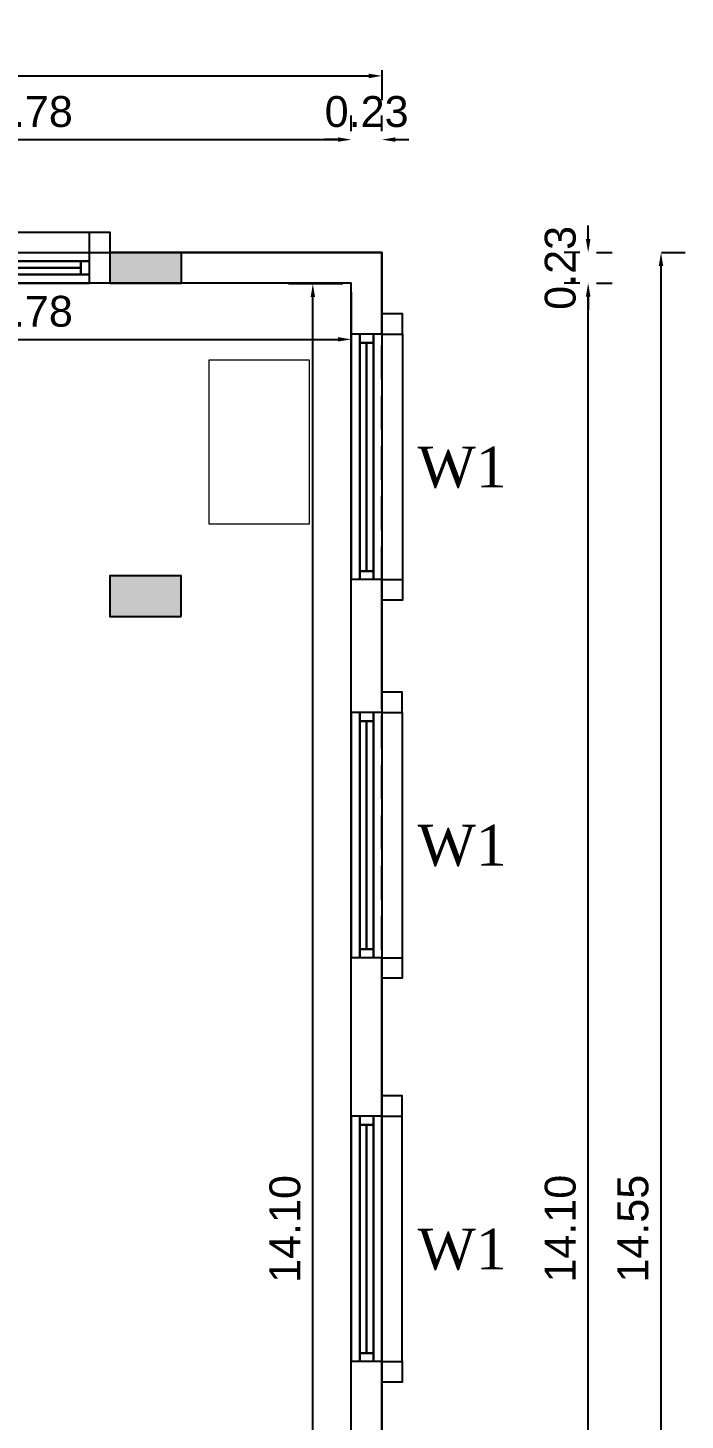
# Model space of a CAD drawing. Header units: metres. Extents: x 3104 to 3209, y 1082 to 1212.
# Drawn here: x 3188.26 to 3193.15, y 1164.55 to 1174.93 of the extents above; entities that cross this region are included whole.
import ezdxf

# ---------------------------------------------------------------- set-up
doc = ezdxf.new("R2010")
doc.units = ezdxf.units.M
doc.linetypes.add('HIDDEN', pattern=[0.375, 0.25, -0.125])
doc.layers.get('Defpoints').update_dxf_attribs({"lineweight": 0})
for name, color, linetype in [('BLK_1_FLR_1_BLT_UP_AREA', 1, 'Continuous'), ('BLK_1_FLR_1_REGULAR_ROOM_1', 2, 'Continuous'), ('sill', 8, 'Continuous')]:
    doc.layers.add(name, color=color, linetype=linetype)
for name, color, linetype, lineweight in [('BLK_1_FLR_1_DRINKING_WATER', 7, 'Continuous', 5), ('elevation', 5, 'Continuous', 30), ('section', 3, 'Continuous', 30)]:
    doc.layers.add(name, color=color, linetype=linetype, lineweight=lineweight)
doc.styles.add('ANAND', font='times.ttf')
doc.styles.get("Standard").update_dxf_attribs({"font": 'arial.ttf'})
doc.dimstyles.new('V1', dxfattribs={"dimtxt": 0.23, "dimasz": 0.1, "dimexe": 0.18, "dimexo": 0.0625, "dimgap": 0.09, "dimtad": 1, "dimzin": 0, "dimdsep": 46, "dimtxsty": 'Standard', "dimcen": 0.09, "dimadec": 0, "dimazin": 0, "dimtfac": 1, "dimtix": 1, "dimtofl": 0, "dimtmove": 2, "dimatfit": 0, "dimfxl": 0, "dimtolj": 1, "dimtzin": 0, "dimarcsym": 0})

# ---------------------------------------------------------------- blocks, each defined once
blk = doc.blocks.new('*U12')
at = {"layer": 'elevation'}
for p, q in [((2.5, 6.5), (69.5, 6.5)), ((2.5, 2.5), (69.5, 2.5))]:
    blk.add_line(p, q, dxfattribs=at)
at = {"layer": 'section'}
for p, q in [((0, 6.5), (2.5, 6.5)), ((2.5, 6.5), (2.5, 2.5)), ((2.5, 4.5), (69.5, 4.5)), ((69.5, 6.5), (72, 6.5)), ((69.5, 6.5), (69.5, 2.5)), ((0, 2.5), (2.5, 2.5)), ((69.5, 2.5), (72, 2.5))]:
    blk.add_line(p, q, dxfattribs=at)
at = {"layer": 'sill'}
for p, q in [((0, 9), (72, 9)), ((0, 0), (72, 0))]:
    blk.add_line(p, q, dxfattribs=at)
blk = doc.blocks.new('*U17')
at = {"ltscale": 0.25}
h = blk.add_hatch(color=256, dxfattribs=at)
h.dxf.hatch_style = 1
h.paths.add_polyline_path([(38624.13, -66138.85), (38636.13, -66138.85), (38636.13, -66117.85), (38624.13, -66117.85)])
blk.add_lwpolyline([(38624.13, -66138.85), (38636.13, -66138.85), (38636.13, -66117.85), (38624.13, -66117.85)], close=True, dxfattribs=at)
blk = doc.blocks.new('*U16')
at = {"ltscale": 0.25}
h = blk.add_hatch(color=256, dxfattribs=at)
h.dxf.hatch_style = 1
h.paths.add_polyline_path([(38625.63, -66138.85), (38634.63, -66138.85), (38634.63, -66117.85), (38625.63, -66117.85)])
blk.add_lwpolyline([(38625.63, -66138.85), (38634.63, -66138.85), (38634.63, -66117.85), (38625.63, -66117.85)], close=True, dxfattribs=at)
blk = doc.blocks.new('*D43')
at = {"color": 0, "lineweight": -2}
for p, q in [((3185.89, 1174.162), (3185.89, 1174.279)), ((3190.666, 1174.162), (3190.666, 1174.279)), ((3185.99, 1174.099), (3190.566, 1174.099))]:
    blk.add_line(p, q, dxfattribs=at)
at = {"color": 0}
for points in [[(3185.99, 1174.116), (3185.99, 1174.083), (3185.89, 1174.099)], [(3190.566, 1174.116), (3190.566, 1174.083), (3190.666, 1174.099)]]:
    blk.add_solid(points, dxfattribs=at)
at = {"layer": 'Defpoints', "color": 0}
for p in [(3185.89, 1174.099), (3190.666, 1174.099), (3190.666, 1174.099)]:
    blk.add_point(p, dxfattribs=at)
at = {"color": 0, "insert": (3188.278, 1174.307), "char_height": 0.23, "attachment_point": 5}
blk.add_mtext('\\A1;4.78', dxfattribs=at)
blk = doc.blocks.new('*D44')
at = {"color": 0, "lineweight": -2}
for p, q in [((3190.666, 1174.162), (3190.666, 1174.279)), ((3190.894, 1174.162), (3190.894, 1174.279)), ((3190.566, 1174.099), (3190.466, 1174.099)), ((3190.994, 1174.099), (3191.094, 1174.099))]:
    blk.add_line(p, q, dxfattribs=at)
at = {"color": 0}
for points in [[(3190.566, 1174.116), (3190.566, 1174.083), (3190.666, 1174.099)], [(3190.994, 1174.116), (3190.994, 1174.083), (3190.894, 1174.099)]]:
    blk.add_solid(points, dxfattribs=at)
at = {"layer": 'Defpoints', "color": 0}
for p in [(3190.666, 1174.099), (3190.894, 1174.099), (3190.894, 1174.099)]:
    blk.add_point(p, dxfattribs=at)
at = {"color": 0, "insert": (3190.78, 1174.307), "char_height": 0.23, "attachment_point": 5}
blk.add_mtext('\\A1;0.23', dxfattribs=at)
blk = doc.blocks.new('*D45')
at = {"color": 0, "lineweight": -2}
for p, q in [((3179.109, 1174.618), (3179.109, 1174.394)), ((3179.209, 1174.574), (3190.794, 1174.574)), ((3190.894, 1174.618), (3190.894, 1174.394))]:
    blk.add_line(p, q, dxfattribs=at)
at = {"color": 0}
for points in [[(3179.209, 1174.591), (3179.209, 1174.557), (3179.109, 1174.574)], [(3190.794, 1174.591), (3190.794, 1174.557), (3190.894, 1174.574)]]:
    blk.add_solid(points, dxfattribs=at)
at = {"layer": 'Defpoints', "color": 0}
for p in [(3179.109, 1174.681), (3190.894, 1174.681), (3190.894, 1174.574)]:
    blk.add_point(p, dxfattribs=at)
at = {"color": 0, "insert": (3185.001, 1174.781), "char_height": 0.23, "attachment_point": 5}
blk.add_mtext('\\A1;11.79', dxfattribs=at)
blk = doc.blocks.new('*D47')
at = {"color": 0, "lineweight": -2}
for p, q in [((3192.494, 1173.029), (3192.611, 1173.029)), ((3192.431, 1159.032), (3192.431, 1172.929)), ((3192.494, 1158.932), (3192.611, 1158.932))]:
    blk.add_line(p, q, dxfattribs=at)
at = {"color": 0}
for points in [[(3192.414, 1172.929), (3192.448, 1172.929), (3192.431, 1173.029)], [(3192.414, 1159.032), (3192.448, 1159.032), (3192.431, 1158.932)]]:
    blk.add_solid(points, dxfattribs=at)
at = {"layer": 'Defpoints', "color": 0}
for p in [(3192.431, 1173.029), (3192.431, 1173.029), (3192.431, 1158.932)]:
    blk.add_point(p, dxfattribs=at)
at = {"color": 0, "insert": (3192.224, 1165.981), "char_height": 0.23, "attachment_point": 5, "rotation": 90}
blk.add_mtext('\\A1;14.10', dxfattribs=at)
blk = doc.blocks.new('*D48')
at = {"color": 0, "lineweight": -2}
for p, q in [((3192.431, 1173.358), (3192.431, 1173.458)), ((3192.494, 1173.258), (3192.611, 1173.258)), ((3192.494, 1173.029), (3192.611, 1173.029)), ((3192.431, 1172.929), (3192.431, 1172.829))]:
    blk.add_line(p, q, dxfattribs=at)
at = {"color": 0}
for points in [[(3192.414, 1173.358), (3192.448, 1173.358), (3192.431, 1173.258)], [(3192.414, 1172.929), (3192.448, 1172.929), (3192.431, 1173.029)]]:
    blk.add_solid(points, dxfattribs=at)
at = {"layer": 'Defpoints', "color": 0}
for p in [(3192.431, 1173.258), (3192.431, 1173.258), (3192.431, 1173.029)]:
    blk.add_point(p, dxfattribs=at)
at = {"color": 0, "insert": (3192.224, 1173.143), "char_height": 0.23, "attachment_point": 5, "rotation": 90}
blk.add_mtext('\\A1;0.23', dxfattribs=at)
blk = doc.blocks.new('*D49')
at = {"color": 0, "lineweight": -2}
for p, q in [((3192.977, 1173.258), (3193.154, 1173.258)), ((3192.974, 1158.804), (3192.974, 1173.158)), ((3192.977, 1158.704), (3193.154, 1158.704))]:
    blk.add_line(p, q, dxfattribs=at)
at = {"color": 0}
for points in [[(3192.957, 1173.158), (3192.99, 1173.158), (3192.974, 1173.258)], [(3192.957, 1158.804), (3192.99, 1158.804), (3192.974, 1158.704)]]:
    blk.add_solid(points, dxfattribs=at)
at = {"layer": 'Defpoints', "color": 0}
for p in [(3192.914, 1173.258), (3192.974, 1173.258), (3192.914, 1158.704)]:
    blk.add_point(p, dxfattribs=at)
at = {"color": 0, "insert": (3192.766, 1165.981), "char_height": 0.23, "attachment_point": 5, "rotation": 90}
blk.add_mtext('\\A1;14.55', dxfattribs=at)
blk = doc.blocks.new('*D152')
at = {"color": 0, "lineweight": -2}
for p, q in [((3185.89, 1172.962), (3185.89, 1172.43)), ((3190.666, 1172.962), (3190.666, 1172.43)), ((3185.99, 1172.61), (3190.566, 1172.61))]:
    blk.add_line(p, q, dxfattribs=at)
at = {"color": 0}
for points in [[(3185.99, 1172.627), (3185.99, 1172.594), (3185.89, 1172.61)], [(3190.566, 1172.627), (3190.566, 1172.594), (3190.666, 1172.61)]]:
    blk.add_solid(points, dxfattribs=at)
at = {"layer": 'Defpoints', "color": 0}
for p in [(3185.89, 1173.025), (3190.666, 1173.025), (3190.666, 1172.61)]:
    blk.add_point(p, dxfattribs=at)
at = {"color": 0, "insert": (3188.278, 1172.818), "char_height": 0.23, "attachment_point": 5}
blk.add_mtext('\\A1;4.78', dxfattribs=at)
blk = doc.blocks.new('*D78')
at = {"color": 0, "lineweight": -2}
for p, q in [((3190.603, 1173.025), (3190.199, 1173.025)), ((3190.379, 1159.032), (3190.379, 1172.925)), ((3190.603, 1158.932), (3190.199, 1158.932))]:
    blk.add_line(p, q, dxfattribs=at)
at = {"color": 0}
for points in [[(3190.363, 1172.925), (3190.396, 1172.925), (3190.379, 1173.025)], [(3190.363, 1159.032), (3190.396, 1159.032), (3190.379, 1158.932)]]:
    blk.add_solid(points, dxfattribs=at)
at = {"layer": 'Defpoints', "color": 0}
for p in [(3190.379, 1173.025), (3190.666, 1173.025), (3190.666, 1158.932)]:
    blk.add_point(p, dxfattribs=at)
at = {"color": 0, "insert": (3190.172, 1165.979), "char_height": 0.23, "attachment_point": 5, "rotation": 90}
blk.add_mtext('\\A1;14.10', dxfattribs=at)
blk = doc.blocks.new('*D94')
at = {"color": 0, "lineweight": -2}
for p, q in [((3185.89, 1174.162), (3185.89, 1174.279)), ((3190.666, 1174.162), (3190.666, 1174.279)), ((3185.99, 1174.099), (3190.566, 1174.099))]:
    blk.add_line(p, q, dxfattribs=at)
at = {"color": 0}
for points in [[(3185.99, 1174.116), (3185.99, 1174.083), (3185.89, 1174.099)], [(3190.566, 1174.116), (3190.566, 1174.083), (3190.666, 1174.099)]]:
    blk.add_solid(points, dxfattribs=at)
at = {"layer": 'Defpoints', "color": 0}
for p in [(3185.89, 1174.099), (3190.666, 1174.099), (3190.666, 1174.099)]:
    blk.add_point(p, dxfattribs=at)
at = {"color": 0, "insert": (3188.278, 1174.307), "char_height": 0.23, "attachment_point": 5}
blk.add_mtext('\\A1;4.78', dxfattribs=at)
blk = doc.blocks.new('*D95')
at = {"color": 0, "lineweight": -2}
for p, q in [((3190.666, 1174.162), (3190.666, 1174.279)), ((3190.894, 1174.162), (3190.894, 1174.279)), ((3190.566, 1174.099), (3190.466, 1174.099)), ((3190.994, 1174.099), (3191.094, 1174.099))]:
    blk.add_line(p, q, dxfattribs=at)
at = {"color": 0}
for points in [[(3190.566, 1174.116), (3190.566, 1174.083), (3190.666, 1174.099)], [(3190.994, 1174.116), (3190.994, 1174.083), (3190.894, 1174.099)]]:
    blk.add_solid(points, dxfattribs=at)
at = {"layer": 'Defpoints', "color": 0}
for p in [(3190.666, 1174.099), (3190.894, 1174.099), (3190.894, 1174.099)]:
    blk.add_point(p, dxfattribs=at)
at = {"color": 0, "insert": (3190.78, 1174.307), "char_height": 0.23, "attachment_point": 5}
blk.add_mtext('\\A1;0.23', dxfattribs=at)
blk = doc.blocks.new('*D96')
at = {"color": 0, "lineweight": -2}
for p, q in [((3179.109, 1174.618), (3179.109, 1174.394)), ((3179.209, 1174.574), (3190.794, 1174.574)), ((3190.894, 1174.618), (3190.894, 1174.394))]:
    blk.add_line(p, q, dxfattribs=at)
at = {"color": 0}
for points in [[(3179.209, 1174.591), (3179.209, 1174.557), (3179.109, 1174.574)], [(3190.794, 1174.591), (3190.794, 1174.557), (3190.894, 1174.574)]]:
    blk.add_solid(points, dxfattribs=at)
at = {"layer": 'Defpoints', "color": 0}
for p in [(3179.109, 1174.681), (3190.894, 1174.681), (3190.894, 1174.574)]:
    blk.add_point(p, dxfattribs=at)
at = {"color": 0, "insert": (3185.001, 1174.781), "char_height": 0.23, "attachment_point": 5}
blk.add_mtext('\\A1;11.79', dxfattribs=at)
blk = doc.blocks.new('*D98')
at = {"color": 0, "lineweight": -2}
for p, q in [((3192.369, 1173.029), (3192.251, 1173.029)), ((3192.431, 1159.032), (3192.431, 1172.929)), ((3192.369, 1158.932), (3192.251, 1158.932))]:
    blk.add_line(p, q, dxfattribs=at)
at = {"color": 0}
for points in [[(3192.414, 1172.929), (3192.448, 1172.929), (3192.431, 1173.029)], [(3192.414, 1159.032), (3192.448, 1159.032), (3192.431, 1158.932)]]:
    blk.add_solid(points, dxfattribs=at)
at = {"layer": 'Defpoints', "color": 0}
for p in [(3192.431, 1173.029), (3192.431, 1173.029), (3192.431, 1158.932)]:
    blk.add_point(p, dxfattribs=at)
at = {"color": 0, "insert": (3192.224, 1165.981), "char_height": 0.23, "attachment_point": 5, "rotation": 90}
blk.add_mtext('\\A1;14.10', dxfattribs=at)
blk = doc.blocks.new('*D99')
at = {"color": 0, "lineweight": -2}
for p, q in [((3192.431, 1173.358), (3192.431, 1173.458)), ((3192.369, 1173.258), (3192.251, 1173.258)), ((3192.369, 1173.029), (3192.251, 1173.029)), ((3192.431, 1172.929), (3192.431, 1172.829))]:
    blk.add_line(p, q, dxfattribs=at)
at = {"color": 0}
for points in [[(3192.414, 1173.358), (3192.448, 1173.358), (3192.431, 1173.258)], [(3192.414, 1172.929), (3192.448, 1172.929), (3192.431, 1173.029)]]:
    blk.add_solid(points, dxfattribs=at)
at = {"layer": 'Defpoints', "color": 0}
for p in [(3192.431, 1173.258), (3192.431, 1173.258), (3192.431, 1173.029)]:
    blk.add_point(p, dxfattribs=at)
at = {"color": 0, "insert": (3192.224, 1173.143), "char_height": 0.23, "attachment_point": 5, "rotation": 90}
blk.add_mtext('\\A1;0.23', dxfattribs=at)
blk = doc.blocks.new('*D100')
at = {"color": 0, "lineweight": -2}
for p, q in [((3192.977, 1173.258), (3193.154, 1173.258)), ((3192.974, 1158.804), (3192.974, 1173.158)), ((3192.977, 1158.704), (3193.154, 1158.704))]:
    blk.add_line(p, q, dxfattribs=at)
at = {"color": 0}
for points in [[(3192.957, 1173.158), (3192.99, 1173.158), (3192.974, 1173.258)], [(3192.957, 1158.804), (3192.99, 1158.804), (3192.974, 1158.704)]]:
    blk.add_solid(points, dxfattribs=at)
at = {"layer": 'Defpoints', "color": 0}
for p in [(3192.914, 1173.258), (3192.974, 1173.258), (3192.914, 1158.704)]:
    blk.add_point(p, dxfattribs=at)
at = {"color": 0, "insert": (3192.766, 1165.981), "char_height": 0.23, "attachment_point": 5, "rotation": 90}
blk.add_mtext('\\A1;14.55', dxfattribs=at)
blk = doc.blocks.new('*D162')
at = {"color": 0, "lineweight": -2}
for p, q in [((3185.89, 1172.962), (3185.89, 1172.43)), ((3190.666, 1172.962), (3190.666, 1172.43)), ((3185.99, 1172.61), (3190.566, 1172.61))]:
    blk.add_line(p, q, dxfattribs=at)
at = {"color": 0}
for points in [[(3185.99, 1172.627), (3185.99, 1172.594), (3185.89, 1172.61)], [(3190.566, 1172.627), (3190.566, 1172.594), (3190.666, 1172.61)]]:
    blk.add_solid(points, dxfattribs=at)
at = {"layer": 'Defpoints', "color": 0}
for p in [(3185.89, 1173.025), (3190.666, 1173.025), (3190.666, 1172.61)]:
    blk.add_point(p, dxfattribs=at)
at = {"color": 0, "insert": (3188.278, 1172.818), "char_height": 0.23, "attachment_point": 5}
blk.add_mtext('\\A1;4.78', dxfattribs=at)
blk = doc.blocks.new('*D114')
at = {"color": 0, "lineweight": -2}
for p, q in [((3190.603, 1173.025), (3190.199, 1173.025)), ((3190.379, 1159.032), (3190.379, 1172.925)), ((3190.603, 1158.932), (3190.199, 1158.932))]:
    blk.add_line(p, q, dxfattribs=at)
at = {"color": 0}
for points in [[(3190.363, 1172.925), (3190.396, 1172.925), (3190.379, 1173.025)], [(3190.363, 1159.032), (3190.396, 1159.032), (3190.379, 1158.932)]]:
    blk.add_solid(points, dxfattribs=at)
at = {"layer": 'Defpoints', "color": 0}
for p in [(3190.379, 1173.025), (3190.666, 1173.025), (3190.666, 1158.932)]:
    blk.add_point(p, dxfattribs=at)
at = {"color": 0, "insert": (3190.172, 1165.979), "char_height": 0.23, "attachment_point": 5, "rotation": 90}
blk.add_mtext('\\A1;14.10', dxfattribs=at)

msp = doc.modelspace()

# ---------------------------------------------------------------- linework, layer by layer
at = {"ltscale": 5}
for p, q in [((3186.88488, 1173.41014), (3188.71368, 1173.41014)), ((3186.88488, 1173.41014), (3188.71368, 1173.41014)), ((3191.04618, 1172.64814), (3191.04618, 1170.81934)), ((3191.04618, 1172.64814), (3191.04618, 1170.81934)), ((3191.04585, 1169.82874), (3191.04585, 1167.99994)), ((3191.04585, 1169.82874), (3191.04585, 1167.99994)), ((3191.04585, 1164.99004), (3191.04585, 1166.81884)), ((3191.04585, 1164.99004), (3191.04585, 1166.81884))]:
    msp.add_line(p, q, dxfattribs=at)
for p, q in [((3188.71368, 1173.02914), (3188.71368, 1173.25774)), ((3188.71368, 1173.25774), (3188.86608, 1173.25774)), ((3188.71368, 1173.02914), (3188.71368, 1173.25774)), ((3188.71368, 1173.25774), (3188.86608, 1173.25774)), ((3190.8941, 1173.25774), (3189.1923, 1173.25774)), ((3190.8941, 1173.25774), (3189.1923, 1173.25774)), ((3190.8941, 1172.64814), (3190.8941, 1173.25774)), ((3190.8941, 1172.64814), (3190.8941, 1173.25774)), ((3188.86608, 1173.02914), (3188.71368, 1173.02914)), ((3188.86608, 1173.02914), (3188.71368, 1173.02914)), ((3190.6655, 1173.02914), (3189.1923, 1173.02914)), ((3190.6655, 1173.02914), (3189.1923, 1173.02914)), ((3190.6655, 1172.64814), (3190.6655, 1173.02914)), ((3190.6655, 1172.64814), (3190.6655, 1173.02914)), ((3190.89378, 1172.64814), (3190.66518, 1172.64814)), ((3190.89378, 1172.64814), (3190.66518, 1172.64814)), ((3190.89378, 1170.81934), (3190.66518, 1170.81934)), ((3190.89378, 1170.81934), (3190.66518, 1170.81934)), ((3190.6655, 1169.82874), (3190.6655, 1170.81934)), ((3190.6655, 1169.82874), (3190.6655, 1170.81934)), ((3190.8941, 1169.85689), (3190.8941, 1170.81934)), ((3190.8941, 1169.85689), (3190.8941, 1170.81934)), ((3190.89345, 1169.82874), (3190.66485, 1169.82874)), ((3190.89345, 1169.82874), (3190.66485, 1169.82874)), ((3190.89345, 1167.99994), (3190.66485, 1167.99994)), ((3190.89345, 1167.99994), (3190.66485, 1167.99994)), ((3190.6655, 1158.93214), (3190.6655, 1167.99994)), ((3190.6655, 1158.93214), (3190.6655, 1167.99994)), ((3190.8941, 1158.70354), (3190.8941, 1167.99994)), ((3190.8941, 1158.70354), (3190.8941, 1167.99994)), ((3190.89345, 1166.81884), (3190.66485, 1166.81884)), ((3190.89345, 1166.81884), (3190.66485, 1166.81884)), ((3190.89345, 1164.99004), (3190.66485, 1164.99004)), ((3190.89345, 1164.99004), (3190.66485, 1164.99004)), ((3190.6655, 1164.68524), (3190.6655, 1164.99004)), ((3190.6655, 1164.68524), (3190.6655, 1164.99004)), ((3190.8941, 1164.68524), (3190.8941, 1164.99004)), ((3190.8941, 1164.68524), (3190.8941, 1164.99004))]:
    msp.add_line(p, q)
for points in [[(3188.71368, 1173.25774), (3188.71368, 1173.41014), (3188.86608, 1173.41014), (3188.86608, 1173.25774)], [(3188.71368, 1173.25774), (3188.71368, 1173.41014), (3188.86608, 1173.41014), (3188.86608, 1173.25774)], [(3190.89378, 1172.64814), (3191.04618, 1172.64814), (3191.04618, 1172.80054), (3190.89378, 1172.80054)], [(3190.89378, 1172.64814), (3191.04618, 1172.64814), (3191.04618, 1172.80054), (3190.89378, 1172.80054)], [(3190.89378, 1170.81934), (3191.04618, 1170.81934), (3191.04618, 1170.66694), (3190.89378, 1170.66694)], [(3190.89378, 1170.81934), (3191.04618, 1170.81934), (3191.04618, 1170.66694), (3190.89378, 1170.66694)], [(3190.89345, 1169.82874), (3191.04585, 1169.82874), (3191.04585, 1169.98114), (3190.89345, 1169.98114)], [(3190.89345, 1169.82874), (3191.04585, 1169.82874), (3191.04585, 1169.98114), (3190.89345, 1169.98114)], [(3190.89345, 1167.99994), (3191.04585, 1167.99994), (3191.04585, 1167.84754), (3190.89345, 1167.84754)], [(3190.89345, 1167.99994), (3191.04585, 1167.99994), (3191.04585, 1167.84754), (3190.89345, 1167.84754)], [(3190.89345, 1166.81884), (3191.04585, 1166.81884), (3191.04585, 1166.97124), (3190.89345, 1166.97124)], [(3190.89345, 1166.81884), (3191.04585, 1166.81884), (3191.04585, 1166.97124), (3190.89345, 1166.97124)], [(3190.89345, 1164.99004), (3191.04585, 1164.99004), (3191.04585, 1164.83764), (3190.89345, 1164.83764)], [(3190.89345, 1164.99004), (3191.04585, 1164.99004), (3191.04585, 1164.83764), (3190.89345, 1164.83764)]]:
    msp.add_lwpolyline(points)
msp.add_lwpolyline([(3179.1085, 1173.25774), (3190.8941, 1173.25774), (3190.8941, 1158.70354), (3179.1085, 1158.70354)], close=True)
at = {"linetype": 'HIDDEN'}
for points in [[(3190.3607, 1173.25774), (3189.1923, 1173.25774)], [(3190.3607, 1173.25774), (3189.1923, 1173.25774)], [(3190.8941, 1170.43834), (3190.8941, 1173.02914)], [(3190.8941, 1170.43834), (3190.8941, 1173.02914)], [(3190.8941, 1164.68524), (3190.8941, 1170.13354)], [(3190.8941, 1164.68524), (3190.8941, 1170.13354)]]:
    msp.add_lwpolyline(points, dxfattribs=at)
at = {"layer": 'BLK_1_FLR_1_BLT_UP_AREA', "color": 18}
msp.add_lwpolyline([(3179.1085, 1173.25774), (3190.8941, 1173.25774), (3190.8941, 1158.70354), (3179.1085, 1158.70354)], close=True, dxfattribs=at)
at = {"layer": 'BLK_1_FLR_1_DRINKING_WATER'}
msp.add_lwpolyline([(3189.60732, 1172.45862), (3190.35227, 1172.45862), (3190.35227, 1171.23247), (3189.60732, 1171.23247)], close=True, dxfattribs=at)
at = {"layer": 'BLK_1_FLR_1_REGULAR_ROOM_1', "color": 2}
msp.add_lwpolyline([(3179.3371, 1164.93214), (3179.3371, 1158.93214), (3190.6655, 1158.93214), (3190.6655, 1173.02914), (3185.8903, 1173.02914), (3185.8903, 1170.54354), (3182.5657, 1170.54354), (3182.5657, 1164.93214)], close=True, dxfattribs=at)

# ---------------------------------------------------------------- block references
at = {"xscale": 0.0254, "yscale": 0.0254, "zscale": 0.0254}
msp.add_blockref('*U12', (3186.88488, 1173.02914), dxfattribs=at)
msp.add_blockref('*U12', (3186.88488, 1173.02914), dxfattribs=at)
for name, p, rotation in [('*U16', (1509.47274, 191.93813), 90), ('*U16', (1509.47274, 191.93813), 90), ('*U12', (3190.66553, 1172.64814), 270), ('*U12', (3190.66553, 1172.64814), 270), ('*U17', (1509.47208, 189.49063), 90), ('*U17', (1509.47208, 189.49063), 90), ('*U12', (3190.66553, 1169.82874), 270), ('*U12', (3190.66553, 1169.82874), 270), ('*U12', (3190.66488, 1166.81884), 270), ('*U12', (3190.66488, 1166.81884), 270)]:
    msp.add_blockref(name, p, dxfattribs=dict(at, rotation=rotation))

# ---------------------------------------------------------------- texts
at = {"char_height": 0.3048, "width": 2.3734799, "attachment_point": 1, "style": 'ANAND'}
for insert in [(3191.15933, 1171.81121), (3191.15933, 1171.81121), (3191.15933, 1168.99181), (3191.15933, 1168.99181), (3191.15933, 1165.98191), (3191.15933, 1165.98191)]:
    msp.add_mtext('W1', dxfattribs=dict(at, insert=insert))

# ---------------------------------------------------------------- dimensions: what is measured, and where the dimension line sits
for p1, p2, distance, picture, middle in [((3179.1085, 1174.68089), (3190.8941, 1174.68089), -0.10699, '*D45', (3185.0013, 1174.78133)), ((3179.1085, 1174.68089), (3190.8941, 1174.68089), -0.10699, '*D96', (3185.0013, 1174.78133)), ((3192.91431, 1158.70354), (3192.91431, 1173.25774), -0.0594, '*D49', (3192.76628, 1165.98064)), ((3192.91431, 1158.70354), (3192.91431, 1173.25774), -0.0594, '*D100', (3192.76628, 1165.98064)), ((3185.8903, 1173.02499), (3190.6655, 1173.02499), -0.41464, '*D152', (3188.2779, 1172.81778)), ((3185.8903, 1173.02499), (3190.6655, 1173.02499), -0.41464, '*D162', (3188.2779, 1172.81778))]:
    dim = msp.add_aligned_dim(p1=p1, p2=p2, distance=distance, dimstyle='V1')
    dim.commit()
    dim.dimension.update_dxf_attribs({"geometry": picture, "text_midpoint": middle})
for base, p1, p2, angle, picture, middle in [((3190.6655, 1174.09936), (3185.8903, 1174.09936), (3190.6655, 1174.09936), 180, '*D43', (3188.2779, 1174.3068)), ((3190.6655, 1174.09936), (3185.8903, 1174.09936), (3190.6655, 1174.09936), 180, '*D94', (3188.2779, 1174.3068)), ((3190.8941, 1174.09936), (3190.6655, 1174.09936), (3190.8941, 1174.09936), 180, '*D44', (3190.7798, 1174.30687)), ((3190.8941, 1174.09936), (3190.6655, 1174.09936), (3190.8941, 1174.09936), 180, '*D95', (3190.7798, 1174.30687)), ((3192.43104, 1173.25774), (3192.43104, 1173.02914), (3192.43104, 1173.25774), 270, '*D48', (3192.22353, 1173.14344)), ((3192.43104, 1173.25774), (3192.43104, 1173.02914), (3192.43104, 1173.25774), 270, '*D99', (3192.22353, 1173.14344)), ((3192.43104, 1173.02914), (3192.43104, 1158.93214), (3192.43104, 1173.02914), 270, '*D47', (3192.2236, 1165.98064)), ((3192.43104, 1173.02914), (3192.43104, 1158.93214), (3192.43104, 1173.02914), 270, '*D98', (3192.2236, 1165.98064))]:
    dim = msp.add_linear_dim(base=base, p1=p1, p2=p2, angle=angle, dimstyle='V1')
    dim.commit()
    dim.dimension.update_dxf_attribs({"geometry": picture, "text_midpoint": middle})
for picture in ['*D78', '*D114']:
    dim = msp.add_aligned_dim(p1=(3190.6655, 1158.93214), p2=(3190.6655, 1173.02499), distance=0.28624, text='14.10', dimstyle='V1')
    dim.commit()
    dim.dimension.update_dxf_attribs({"geometry": picture, "text_midpoint": (3190.17183, 1165.97857)})

doc.saveas('drawing.dxf')
